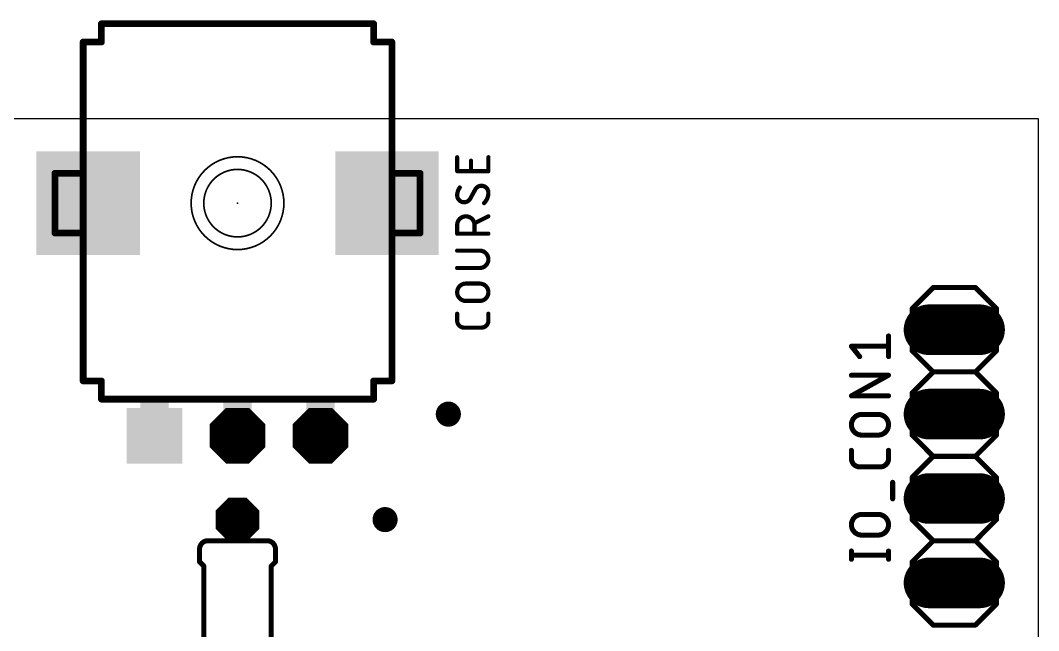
# Model space of a CAD drawing. Extents: x 0 to 48, y 0 to 102.
# Drawn here: x 17.59 to 48.26, y 83.65 to 102.02 of the extents above; entities that cross this region are included whole.
import ezdxf

# ---------------------------------------------------------------- set-up
doc = ezdxf.new("R2010")
doc.units = 0
for name, color, linetype in [('17', 110, 'CONTINUOUS'), ('18', 110, 'CONTINUOUS'), ('20', 31, 'CONTINUOUS'), ('21', 253, 'CONTINUOUS'), ('23', 53, 'CONTINUOUS'), ('25', 253, 'CONTINUOUS'), ('51', 253, 'CONTINUOUS')]:
    doc.layers.add(name, color=color, linetype=linetype)

# ---------------------------------------------------------------- blocks, each defined once
blk = doc.blocks.new('RECT')
blk.add_solid([(-0.5, -0.5), (0.5, -0.5), (-0.5, 0.5), (0.5, 0.5)])
blk = doc.blocks.new('SQUAREP')
blk.add_solid([(-0.5, -0.5), (0.5, -0.5), (-0.5, 0.5), (0.5, 0.5)])
blk = doc.blocks.new('OCTAGONP')
at = {"const_width": 0.5}
blk.add_lwpolyline([(-0.25, -0.1036), (-0.25, 0.1036), (-0.1036, 0.25), (0.1036, 0.25), (0.25, 0.1036), (0.25, -0.1036), (0.1036, -0.25), (-0.1036, -0.25), (-0.25, -0.1036), (-0.25, 0.1036)], dxfattribs=at)
blk = doc.blocks.new('LONGP100')
at = {"const_width": 1}
blk.add_lwpolyline([(-0.5, 0), (0.5, 0)], dxfattribs=at)
at = {"const_width": 0.5}
for points in [[(-0.5, 0.25, 1), (-0.5, -0.25)], [(0.5, -0.25, 1), (0.5, 0.25)]]:
    blk.add_lwpolyline(points, format="xyb", dxfattribs=at)
blk = doc.blocks.new('ROUNDV')
at = {"const_width": 0.5}
blk.add_lwpolyline([(0, -0.25, 1), (0, 0.25, 1), (0, -0.25)], format="xyb", dxfattribs=at)

msp = doc.modelspace()

# ---------------------------------------------------------------- linework, layer by layer
at = {"layer": '20'}
for p, q in [((48.26, 99.06), (0, 99.06)), ((48.26, 0), (48.26, 99.06))]:
    msp.add_line(p, q, dxfattribs=at)
at = {"layer": '21'}
for points, const_width in [([(20.03, 101.92), (28.23, 101.92)], 0.2032), ([(20.03, 101.92), (20.03, 101.37)], 0.2032), ([(28.23, 101.37), (28.23, 101.92)], 0.2032), ([(20.03, 101.37), (19.48, 101.37)], 0.2032), ([(19.48, 99.17), (19.48, 101.37)], 0.2032), ([(28.78, 101.37), (28.23, 101.37)], 0.2032), ([(28.78, 101.37), (28.78, 99.17)], 0.2032), ([(19.48, 91.17), (19.48, 94.37)], 0.2032), ([(28.78, 94.37), (28.78, 91.17)], 0.2032), ([(45.085, 93.98), (44.45, 93.345)], 0.1524), ([(46.355, 93.98), (45.085, 93.98)], 0.1524), ([(46.99, 93.345), (46.355, 93.98)], 0.1524), ([(44.45, 92.075), (44.45, 93.345)], 0.1524), ([(46.99, 93.345), (46.99, 92.075)], 0.1524), ([(45.085, 91.44), (44.45, 92.075)], 0.1524), ([(46.99, 92.075), (46.355, 91.44)], 0.1524), ([(44.45, 90.805), (45.085, 91.44)], 0.1524), ([(46.355, 91.44), (45.085, 91.44)], 0.1524), ([(46.355, 91.44), (46.99, 90.805)], 0.1524), ([(19.48, 91.17), (20.03, 91.17)], 0.2032), ([(20.03, 91.17), (20.03, 90.62)], 0.2032), ([(28.23, 91.17), (28.78, 91.17)], 0.2032), ([(28.23, 90.62), (28.23, 91.17)], 0.2032), ([(44.45, 89.535), (44.45, 90.805)], 0.1524), ([(46.99, 90.805), (46.99, 89.535)], 0.1524), ([(28.23, 90.62), (20.03, 90.62)], 0.2032), ([(45.085, 88.9), (44.45, 89.535)], 0.1524), ([(46.99, 89.535), (46.355, 88.9)], 0.1524), ([(44.45, 88.265), (45.085, 88.9)], 0.1524), ([(46.355, 88.9), (45.085, 88.9)], 0.1524), ([(46.355, 88.9), (46.99, 88.265)], 0.1524), ([(44.45, 86.995), (44.45, 88.265)], 0.1524), ([(46.99, 88.265), (46.99, 86.995)], 0.1524), ([(45.085, 86.36), (44.45, 86.995)], 0.1524), ([(46.99, 86.995), (46.355, 86.36)], 0.1524), ([(45.085, 86.36), (44.45, 85.725)], 0.1524), ([(46.355, 86.36), (45.085, 86.36)], 0.1524), ([(46.99, 85.725), (46.355, 86.36)], 0.1524), ([(22.987, 86.106), (22.987, 85.725)], 0.1524), ([(25.273, 86.106), (25.273, 85.725)], 0.1524), ([(23.114, 85.598), (22.987, 85.725)], 0.1524), ([(23.114, 80.772), (23.114, 85.598)], 0.1524), ([(25.146, 85.598), (25.273, 85.725)], 0.1524), ([(25.146, 80.772), (25.146, 85.598)], 0.1524), ([(44.45, 84.455), (44.45, 85.725)], 0.1524), ([(46.99, 85.725), (46.99, 84.455)], 0.1524), ([(45.085, 83.82), (44.45, 84.455)], 0.1524), ([(46.99, 84.455), (46.355, 83.82)], 0.1524), ([(46.355, 83.82), (45.085, 83.82)], 0.1524)]:
    msp.add_lwpolyline(points, dxfattribs=dict(at, const_width=const_width))
for points, const_width in [([(20.03, 101.9708, 1), (20.03, 101.8692)], 0.1016), ([(20.0808, 101.92, 1), (19.9792, 101.92)], 0.1016), ([(28.2808, 101.92, 1), (28.1792, 101.92)], 0.1016), ([(28.23, 101.8692, 1), (28.23, 101.9708)], 0.1016), ([(19.48, 101.4208, 1), (19.48, 101.3192)], 0.1016), ([(19.5308, 101.37, 1), (19.4292, 101.37)], 0.1016), ([(19.9792, 101.37, 1), (20.0808, 101.37)], 0.1016), ([(20.03, 101.3192, 1), (20.03, 101.4208)], 0.1016), ([(28.23, 101.4208, 1), (28.23, 101.3192)], 0.1016), ([(28.1792, 101.37, 1), (28.2808, 101.37)], 0.1016), ([(28.8308, 101.37, 1), (28.7292, 101.37)], 0.1016), ([(28.78, 101.3192, 1), (28.78, 101.4208)], 0.1016), ([(19.4292, 99.17, 1), (19.5308, 99.17)], 0.1016), ([(28.7292, 99.17, 1), (28.8308, 99.17)], 0.1016), ([(24.13, 95.123, 1), (24.13, 97.917, 1), (24.13, 95.123)], 0.0508), ([(24.13, 95.504, 1), (24.13, 97.536, 1), (24.13, 95.504)], 0.0508), ([(19.5308, 94.37, 1), (19.4292, 94.37)], 0.1016), ([(28.8308, 94.37, 1), (28.7292, 94.37)], 0.1016), ([(45.085, 94.0181, 1), (45.085, 93.9419)], 0.0762), ([(45.1119, 93.9531, 1), (45.0581, 94.0069)], 0.0762), ([(46.3819, 94.0069, 1), (46.3281, 93.9531)], 0.0762), ([(46.355, 93.9419, 1), (46.355, 94.0181)], 0.0762), ([(44.4881, 93.345, 1), (44.4119, 93.345)], 0.0762), ([(44.4231, 93.3719, 1), (44.4769, 93.3181)], 0.0762), ([(47.0281, 93.345, 1), (46.9519, 93.345)], 0.0762), ([(46.9631, 93.3181, 1), (47.0169, 93.3719)], 0.0762), ([(44.4119, 92.075, 1), (44.4881, 92.075)], 0.0762), ([(44.4769, 92.1019, 1), (44.4231, 92.0481)], 0.0762), ([(46.9519, 92.075, 1), (47.0281, 92.075)], 0.0762), ([(47.0169, 92.0481, 1), (46.9631, 92.1019)], 0.0762), ([(45.085, 91.4781, 1), (45.085, 91.4019)], 0.0762), ([(45.1119, 91.4131, 1), (45.0581, 91.4669)], 0.0762), ([(45.0581, 91.4131, 1), (45.1119, 91.4669)], 0.0762), ([(46.3819, 91.4669, 1), (46.3281, 91.4131)], 0.0762), ([(46.3281, 91.4669, 1), (46.3819, 91.4131)], 0.0762), ([(46.355, 91.4019, 1), (46.355, 91.4781)], 0.0762), ([(19.48, 91.2208, 1), (19.48, 91.1192)], 0.1016), ([(19.4292, 91.17, 1), (19.5308, 91.17)], 0.1016), ([(20.0808, 91.17, 1), (19.9792, 91.17)], 0.1016), ([(20.03, 91.1192, 1), (20.03, 91.2208)], 0.1016), ([(28.23, 91.2208, 1), (28.23, 91.1192)], 0.1016), ([(28.2808, 91.17, 1), (28.1792, 91.17)], 0.1016), ([(28.7292, 91.17, 1), (28.8308, 91.17)], 0.1016), ([(28.78, 91.1192, 1), (28.78, 91.2208)], 0.1016), ([(44.4881, 90.805, 1), (44.4119, 90.805)], 0.0762), ([(44.4231, 90.8319, 1), (44.4769, 90.7781)], 0.0762), ([(47.0281, 90.805, 1), (46.9519, 90.805)], 0.0762), ([(46.9631, 90.7781, 1), (47.0169, 90.8319)], 0.0762), ([(20.03, 90.6708, 1), (20.03, 90.5692)], 0.1016), ([(19.9792, 90.62, 1), (20.0808, 90.62)], 0.1016), ([(28.1792, 90.62, 1), (28.2808, 90.62)], 0.1016), ([(28.23, 90.5692, 1), (28.23, 90.6708)], 0.1016), ([(44.4119, 89.535, 1), (44.4881, 89.535)], 0.0762), ([(44.4769, 89.5619, 1), (44.4231, 89.5081)], 0.0762), ([(46.9519, 89.535, 1), (47.0281, 89.535)], 0.0762), ([(47.0169, 89.5081, 1), (46.9631, 89.5619)], 0.0762), ([(45.085, 88.9381, 1), (45.085, 88.8619)], 0.0762), ([(45.1119, 88.8731, 1), (45.0581, 88.9269)], 0.0762), ([(45.0581, 88.8731, 1), (45.1119, 88.9269)], 0.0762), ([(46.3819, 88.9269, 1), (46.3281, 88.8731)], 0.0762), ([(46.3281, 88.9269, 1), (46.3819, 88.8731)], 0.0762), ([(46.355, 88.8619, 1), (46.355, 88.9381)], 0.0762), ([(44.4881, 88.265, 1), (44.4119, 88.265)], 0.0762), ([(47.0281, 88.265, 1), (46.9519, 88.265)], 0.0762), ([(44.4231, 88.2919, 1), (44.4769, 88.2381)], 0.0762), ([(46.9631, 88.2381, 1), (47.0169, 88.2919)], 0.0762), ([(44.4119, 86.995, 1), (44.4881, 86.995)], 0.0762), ([(44.4769, 87.0219, 1), (44.4231, 86.9681)], 0.0762), ([(46.9519, 86.995, 1), (47.0281, 86.995)], 0.0762), ([(47.0169, 86.9681, 1), (46.9631, 87.0219)], 0.0762), ([(23.241, 86.36, 0.4142), (22.987, 86.106)], 0.1524), ([(23.241, 86.3219, 1), (23.241, 86.3981)], 0.0762), ([(25.273, 86.106, 0.4142), (25.019, 86.36)], 0.1524), ([(25.019, 86.3981, 1), (25.019, 86.3219)], 0.0762), ([(45.085, 86.3981, 1), (45.085, 86.3219)], 0.0762), ([(45.1119, 86.3331, 1), (45.0581, 86.3869)], 0.0762), ([(45.0581, 86.3331, 1), (45.1119, 86.3869)], 0.0762), ([(46.3819, 86.3869, 1), (46.3281, 86.3331)], 0.0762), ([(46.3281, 86.3869, 1), (46.3819, 86.3331)], 0.0762), ([(46.355, 86.3219, 1), (46.355, 86.3981)], 0.0762), ([(23.0251, 86.106, 1), (22.9489, 86.106)], 0.0762), ([(22.9489, 86.106, 1), (23.0251, 86.106)], 0.0762), ([(25.3111, 86.106, 1), (25.2349, 86.106)], 0.0762), ([(25.2349, 86.106, 1), (25.3111, 86.106)], 0.0762), ([(22.9489, 85.725, 1), (23.0251, 85.725)], 0.0762), ([(23.0139, 85.7519, 1), (22.9601, 85.6981)], 0.0762), ([(23.1521, 85.598, 1), (23.0759, 85.598)], 0.0762), ([(23.0871, 85.5711, 1), (23.1409, 85.6249)], 0.0762), ([(25.1841, 85.598, 1), (25.1079, 85.598)], 0.0762), ([(25.1191, 85.6249, 1), (25.1729, 85.5711)], 0.0762), ([(25.2349, 85.725, 1), (25.3111, 85.725)], 0.0762), ([(25.2999, 85.6981, 1), (25.2461, 85.7519)], 0.0762), ([(44.4881, 85.725, 1), (44.4119, 85.725)], 0.0762), ([(44.4231, 85.7519, 1), (44.4769, 85.6981)], 0.0762), ([(47.0281, 85.725, 1), (46.9519, 85.725)], 0.0762), ([(46.9631, 85.6981, 1), (47.0169, 85.7519)], 0.0762), ([(44.4119, 84.455, 1), (44.4881, 84.455)], 0.0762), ([(44.4769, 84.4819, 1), (44.4231, 84.4281)], 0.0762), ([(46.9519, 84.455, 1), (47.0281, 84.455)], 0.0762), ([(47.0169, 84.4281, 1), (46.9631, 84.4819)], 0.0762), ([(45.085, 83.8581, 1), (45.085, 83.7819)], 0.0762), ([(45.0581, 83.7931, 1), (45.1119, 83.8469)], 0.0762), ([(46.3281, 83.8469, 1), (46.3819, 83.7931)], 0.0762), ([(46.355, 83.7819, 1), (46.355, 83.8581)], 0.0762)]:
    msp.add_lwpolyline(points, format="xyb", dxfattribs=dict(at, const_width=const_width))
at = {"layer": '23'}
for p in [(24.13, 96.52), (45.72, 88.9)]:
    msp.add_point(p, dxfattribs=at)
at = {"layer": '25'}
for points, const_width in [([(30.7467, 97.4839), (30.7467, 97.9016)], 0.127), ([(31.1644, 97.4839), (31.1644, 97.7972)], 0.127), ([(31.6865, 97.9016), (31.6865, 97.4839)], 0.127), ([(31.6865, 97.4839), (30.7467, 97.4839)], 0.127), ([(31.2949, 96.9391), (31.1383, 96.652)], 0.127), ([(31.6865, 96.1231), (31.2688, 95.9143)], 0.127), ([(30.7467, 95.601), (30.7467, 95.8621)], 0.127), ([(31.2688, 95.8621), (31.2688, 95.601)], 0.127), ([(31.6865, 95.601), (30.7467, 95.601)], 0.127), ([(31.4254, 95.0913), (30.7467, 95.0913)], 0.127), ([(30.7467, 94.5692), (31.4254, 94.5692)], 0.127), ([(31.0078, 94.0992), (31.4254, 94.0992)], 0.127), ([(31.4254, 93.5771), (31.0078, 93.5771)], 0.127), ([(30.7467, 92.9823), (30.7467, 93.1912)], 0.127), ([(31.6865, 93.1912), (31.6865, 92.9823)], 0.127), ([(31.4777, 92.7735), (30.9555, 92.7735)], 0.127), ([(43.7388, 91.9014), (43.7388, 92.5223)], 0.1524), ([(42.8696, 91.9014), (42.6212, 92.2119)], 0.1524), ([(42.6212, 92.2119), (43.7388, 92.2119)], 0.1524), ([(42.6212, 90.7203), (43.7388, 91.3412)], 0.1524), ([(43.7388, 91.3412), (42.6212, 91.3412)], 0.1524), ([(43.7388, 90.7203), (42.6212, 90.7203)], 0.1524), ([(42.9316, 90.1601), (43.4284, 90.1601)], 0.1524), ([(43.4284, 89.5392), (42.9316, 89.5392)], 0.1524), ([(42.6212, 88.8309), (42.6212, 89.0793)], 0.1524), ([(43.7388, 89.0793), (43.7388, 88.8309)], 0.1524), ([(43.4904, 88.5826), (42.8696, 88.5826)], 0.1524), ([(43.863, 87.6201), (43.863, 88.1168)], 0.1524), ([(42.9316, 87.1502), (43.4284, 87.1502)], 0.1524), ([(43.4284, 86.5293), (42.9316, 86.5293)], 0.1524), ([(42.6212, 85.8012), (42.6212, 86.0496)], 0.1524), ([(42.6212, 85.9254), (43.7388, 85.9254)], 0.1524), ([(43.7388, 85.8012), (43.7388, 86.0496)], 0.1524)]:
    msp.add_lwpolyline(points, dxfattribs=dict(at, const_width=const_width))
for points, const_width in [([(30.7784, 97.9016, 1), (30.715, 97.9016)], 0.0635), ([(31.1961, 97.7972, 1), (31.1326, 97.7972)], 0.0635), ([(31.7183, 97.9016, 1), (31.6548, 97.9016)], 0.0635), ([(30.7467, 97.5157, 1), (30.7467, 97.4522)], 0.0635), ([(31.6865, 97.4522, 1), (31.6865, 97.5157)], 0.0635), ([(30.715, 97.4839, 1), (30.7784, 97.4839)], 0.0635), ([(31.1326, 97.4839, 1), (31.1961, 97.4839)], 0.0635), ([(31.6548, 97.4839, 1), (31.7183, 97.4839)], 0.0635), ([(30.825, 96.9913, 0.1623), (30.7467, 96.7564)], 0.127), ([(30.8504, 96.9723, 1), (30.7996, 97.0104)], 0.0635), ([(31.4777, 97.0435, 0.2656), (31.2949, 96.9391)], 0.127), ([(31.2676, 96.9552, 1), (31.3223, 96.923)], 0.0635), ([(31.3228, 96.9239, 1), (31.267, 96.9543)], 0.0635), ([(31.4777, 97.0753, 1), (31.4777, 97.0118)], 0.0635), ([(31.6865, 96.8347, 0.4142), (31.4777, 97.0435)], 0.127), ([(31.4777, 97.0118, 1), (31.4777, 97.0753)], 0.0635), ([(30.7467, 96.7564, 0.4142), (30.9555, 96.5475)], 0.127), ([(30.7784, 96.7564, 1), (30.715, 96.7564)], 0.0635), ([(30.715, 96.7564, 1), (30.7784, 96.7564)], 0.0635), ([(30.9555, 96.5475, 0.2656), (31.1383, 96.652)], 0.127), ([(31.1104, 96.6672, 1), (31.1662, 96.6368)], 0.0635), ([(31.1656, 96.6358, 1), (31.1109, 96.6681)], 0.0635), ([(31.556, 96.5214, 0.2), (31.6865, 96.8347)], 0.127), ([(31.7182, 96.8347, 1), (31.6548, 96.8347)], 0.0635), ([(31.6548, 96.8347, 1), (31.7183, 96.8347)], 0.0635), ([(30.9555, 96.5793, 1), (30.9555, 96.5158)], 0.0635), ([(30.9555, 96.5158, 1), (30.9555, 96.5793)], 0.0635), ([(31.5336, 96.544, 1), (31.5783, 96.4989)], 0.0635), ([(31.2688, 95.8621, 1), (30.7467, 95.8621)], 0.127), ([(31.7007, 96.0947, 1), (31.6723, 96.1515)], 0.0635), ([(30.7784, 95.8621, 1), (30.715, 95.8621)], 0.0635), ([(30.715, 95.8621, 1), (30.7784, 95.8621)], 0.0635), ([(31.2546, 95.9427, 1), (31.283, 95.8859)], 0.0635), ([(31.3006, 95.8621, 1), (31.2371, 95.8621)], 0.0635), ([(31.2371, 95.8621, 1), (31.3006, 95.8621)], 0.0635), ([(30.7467, 95.6328, 1), (30.7467, 95.5693)], 0.0635), ([(30.715, 95.601, 1), (30.7784, 95.601)], 0.0635), ([(31.2371, 95.601, 1), (31.3006, 95.601)], 0.0635), ([(31.6865, 95.5693, 1), (31.6865, 95.6328)], 0.0635), ([(30.7467, 95.1231, 1), (30.7467, 95.0596)], 0.0635), ([(31.4254, 94.5692, 1), (31.4254, 95.0913)], 0.127), ([(31.4254, 95.1231, 1), (31.4254, 95.0596)], 0.0635), ([(31.4254, 95.0596, 1), (31.4254, 95.1231)], 0.0635), ([(30.7467, 94.6009, 1), (30.7467, 94.5374)], 0.0635), ([(31.4254, 94.6009, 1), (31.4254, 94.5374)], 0.0635), ([(31.4254, 94.5374, 1), (31.4254, 94.6009)], 0.0635), ([(31.0078, 94.0992, 1), (31.0078, 93.5771)], 0.127), ([(31.0078, 94.1309, 1), (31.0078, 94.0674)], 0.0635), ([(31.0078, 94.0674, 1), (31.0078, 94.1309)], 0.0635), ([(31.4254, 93.5771, 1), (31.4254, 94.0992)], 0.127), ([(31.4254, 94.1309, 1), (31.4254, 94.0674)], 0.0635), ([(31.4254, 94.0674, 1), (31.4254, 94.1309)], 0.0635), ([(31.0078, 93.6088, 1), (31.0078, 93.5453)], 0.0635), ([(31.0078, 93.5453, 1), (31.0078, 93.6088)], 0.0635), ([(31.4254, 93.6088, 1), (31.4254, 93.5453)], 0.0635), ([(31.4254, 93.5453, 1), (31.4254, 93.6088)], 0.0635), ([(30.7784, 93.1912, 1), (30.715, 93.1912)], 0.0635), ([(31.7183, 93.1912, 1), (31.6548, 93.1912)], 0.0635), ([(30.7467, 92.9823, 0.4142), (30.9555, 92.7735)], 0.127), ([(30.7784, 92.9823, 1), (30.7149, 92.9823)], 0.0635), ([(30.715, 92.9823, 1), (30.7784, 92.9823)], 0.0635), ([(31.4777, 92.7735, 0.4142), (31.6865, 92.9823)], 0.127), ([(31.7183, 92.9823, 1), (31.6548, 92.9823)], 0.0635), ([(31.6548, 92.9823, 1), (31.7183, 92.9823)], 0.0635), ([(30.9555, 92.8053, 1), (30.9555, 92.7417)], 0.0635), ([(30.9555, 92.7417, 1), (30.9555, 92.8053)], 0.0635), ([(31.4777, 92.8053, 1), (31.4777, 92.7417)], 0.0635), ([(31.4777, 92.7417, 1), (31.4777, 92.8053)], 0.0635), ([(43.7769, 92.5223, 1), (43.7007, 92.5223)], 0.0762), ([(42.651, 92.2357, 1), (42.5914, 92.1881)], 0.0762), ([(42.6212, 92.25, 1), (42.6212, 92.1738)], 0.0762), ([(43.7388, 92.1738, 1), (43.7388, 92.25)], 0.0762), ([(42.8398, 91.8776, 1), (42.8993, 91.9252)], 0.0762), ([(43.7007, 91.9014, 1), (43.7769, 91.9014)], 0.0762), ([(42.6212, 91.3793, 1), (42.6212, 91.3031)], 0.0762), ([(43.7573, 91.3079, 1), (43.7203, 91.3745)], 0.0762), ([(43.7388, 91.3031, 1), (43.7388, 91.3793)], 0.0762), ([(42.6212, 90.7584, 1), (42.6212, 90.6822)], 0.0762), ([(42.6027, 90.7536, 1), (42.6397, 90.687)], 0.0762), ([(43.7388, 90.6822, 1), (43.7388, 90.7584)], 0.0762), ([(42.9316, 90.1601, 1), (42.9316, 89.5392)], 0.1524), ([(42.9316, 90.1982, 1), (42.9316, 90.122)], 0.0762), ([(42.9316, 90.122, 1), (42.9316, 90.1982)], 0.0762), ([(43.4284, 89.5392, 1), (43.4284, 90.1601)], 0.1524), ([(43.4284, 90.1982, 1), (43.4284, 90.122)], 0.0762), ([(43.4284, 90.122, 1), (43.4284, 90.1982)], 0.0762), ([(42.9316, 89.5773, 1), (42.9316, 89.5011)], 0.0762), ([(42.9316, 89.5011, 1), (42.9316, 89.5773)], 0.0762), ([(43.4284, 89.5773, 1), (43.4284, 89.5011)], 0.0762), ([(43.4284, 89.5011, 1), (43.4284, 89.5773)], 0.0762), ([(42.6593, 89.0793, 1), (42.5831, 89.0793)], 0.0762), ([(43.7769, 89.0793, 1), (43.7007, 89.0793)], 0.0762), ([(42.6212, 88.8309, 0.4142), (42.8696, 88.5826)], 0.1524), ([(42.6593, 88.8309, 1), (42.5831, 88.8309)], 0.0762), ([(42.5831, 88.8309, 1), (42.6593, 88.8309)], 0.0762), ([(42.8696, 88.6207, 1), (42.8696, 88.5445)], 0.0762), ([(42.8696, 88.5445, 1), (42.8696, 88.6207)], 0.0762), ([(43.4904, 88.5826, 0.4142), (43.7388, 88.8309)], 0.1524), ([(43.4904, 88.6207, 1), (43.4904, 88.5445)], 0.0762), ([(43.4904, 88.5445, 1), (43.4904, 88.6207)], 0.0762), ([(43.7769, 88.8309, 1), (43.7007, 88.8309)], 0.0762), ([(43.7007, 88.8309, 1), (43.7769, 88.8309)], 0.0762), ([(43.9011, 88.1168, 1), (43.8249, 88.1168)], 0.0762), ([(43.8249, 87.6201, 1), (43.9011, 87.6201)], 0.0762), ([(42.9316, 87.1502, 1), (42.9316, 86.5293)], 0.1524), ([(42.9316, 87.1883, 1), (42.9316, 87.1121)], 0.0762), ([(42.9316, 87.1121, 1), (42.9316, 87.1883)], 0.0762), ([(43.4284, 86.5293, 1), (43.4284, 87.1502)], 0.1524), ([(43.4284, 87.1883, 1), (43.4284, 87.1121)], 0.0762), ([(43.4284, 87.1121, 1), (43.4284, 87.1883)], 0.0762), ([(42.9316, 86.5674, 1), (42.9316, 86.4912)], 0.0762), ([(42.9316, 86.4912, 1), (42.9316, 86.5674)], 0.0762), ([(43.4284, 86.5674, 1), (43.4284, 86.4912)], 0.0762), ([(43.4284, 86.4912, 1), (43.4284, 86.5674)], 0.0762), ([(42.6593, 86.0496, 1), (42.5831, 86.0496)], 0.0762), ([(42.6212, 85.9635, 1), (42.6212, 85.8873)], 0.0762), ([(43.7769, 86.0496, 1), (43.7007, 86.0496)], 0.0762), ([(43.7388, 85.8873, 1), (43.7388, 85.9635)], 0.0762), ([(42.5831, 85.8012, 1), (42.6593, 85.8012)], 0.0762), ([(43.7007, 85.8012, 1), (43.7769, 85.8012)], 0.0762)]:
    msp.add_lwpolyline(points, format="xyb", dxfattribs=dict(at, const_width=const_width))
at = {"layer": '51'}
for points, const_width in [([(19.48, 91.17), (19.48, 101.37)], 0.2032), ([(28.78, 101.37), (28.78, 91.17)], 0.2032), ([(19.38, 97.42), (18.63, 97.42)], 0.2032), ([(18.63, 97.42), (18.63, 95.62)], 0.2032), ([(29.63, 97.42), (28.88, 97.42)], 0.2032), ([(29.63, 95.62), (29.63, 97.42)], 0.2032), ([(18.63, 95.62), (19.38, 95.62)], 0.2032), ([(28.88, 95.62), (29.63, 95.62)], 0.2032), ([(24.13, 86.995), (24.13, 86.614)], 0.6096), ([(23.241, 86.36), (25.019, 86.36)], 0.1524)]:
    msp.add_lwpolyline(points, dxfattribs=dict(at, const_width=const_width))
for points, const_width in [([(19.5308, 101.37, 1), (19.4292, 101.37)], 0.1016), ([(28.8308, 101.37, 1), (28.7292, 101.37)], 0.1016), ([(18.63, 97.4708, 1), (18.63, 97.3692)], 0.1016), ([(18.6808, 97.42, 1), (18.5792, 97.42)], 0.1016), ([(19.38, 97.3692, 1), (19.38, 97.4708)], 0.1016), ([(28.88, 97.4708, 1), (28.88, 97.3692)], 0.1016), ([(29.6808, 97.42, 1), (29.5792, 97.42)], 0.1016), ([(29.63, 97.3692, 1), (29.63, 97.4708)], 0.1016), ([(18.63, 95.6708, 1), (18.63, 95.5692)], 0.1016), ([(19.38, 95.5692, 1), (19.38, 95.6708)], 0.1016), ([(28.88, 95.6708, 1), (28.88, 95.5692)], 0.1016), ([(29.63, 95.5692, 1), (29.63, 95.6708)], 0.1016), ([(18.5792, 95.62, 1), (18.6808, 95.62)], 0.1016), ([(29.5792, 95.62, 1), (29.6808, 95.62)], 0.1016), ([(19.4292, 91.17, 1), (19.5308, 91.17)], 0.1016), ([(28.7292, 91.17, 1), (28.8308, 91.17)], 0.1016), ([(24.2824, 86.995, 1), (23.9776, 86.995)], 0.3048), ([(23.9776, 86.614, 1), (24.2824, 86.614)], 0.3048), ([(23.241, 86.3981, 1), (23.241, 86.3219)], 0.0762), ([(25.019, 86.3219, 1), (25.019, 86.3981)], 0.0762)]:
    msp.add_lwpolyline(points, format="xyb", dxfattribs=dict(at, const_width=const_width))

# ---------------------------------------------------------------- block references
at = {"layer": '17', "rotation": 270}
for name, p, xscale, yscale in [('SQUAREP', (19.63, 96.52), 3.116, 3.116), ('SQUAREP', (19.63, 96.52), 3.116, 3.116), ('SQUAREP', (28.63, 96.52), 3.116, 3.116), ('SQUAREP', (28.63, 96.52), 3.116, 3.116), ('SQUAREP', (21.63, 89.52), 1.6764, 1.6764), ('SQUAREP', (21.63, 89.52), 1.6764, 1.6764), ('OCTAGONP', (24.13, 89.52), 1.6764, 1.6764), ('OCTAGONP', (24.13, 89.52), 1.6764, 1.6764), ('OCTAGONP', (26.63, 89.52), 1.6764, 1.6764), ('OCTAGONP', (26.63, 89.52), 1.6764, 1.6764), ('OCTAGONP', (24.13, 86.995), 1.3208, 1.3208), ('OCTAGONP', (24.13, 86.995), 1.3208, 1.3208)]:
    msp.add_blockref(name, p, dxfattribs=dict(at, xscale=xscale, yscale=yscale))
at = {"layer": '17', "xscale": 1.524, "yscale": 1.524}
for p in [(45.72, 92.71), (45.72, 92.71), (45.72, 90.17), (45.72, 90.17), (45.72, 87.63), (45.72, 87.63), (45.72, 85.09), (45.72, 85.09)]:
    msp.add_blockref('LONGP100', p, dxfattribs=at)
at = {"layer": '18', "xscale": 0.7564, "yscale": 0.7564}
for p in [(30.48, 90.17), (30.48, 90.17), (28.575, 86.995), (28.575, 86.995)]:
    msp.add_blockref('ROUNDV', p, dxfattribs=at)
at = {"layer": '51', "rotation": 270}
for p, xscale, yscale in [((45.72, 92.71), 0.508, 0.508), ((45.72, 90.17), 0.508, 0.508), ((45.72, 87.63), 0.508, 0.508), ((24.13, 86.487), 0.254, 0.6096), ((45.72, 85.09), 0.508, 0.508)]:
    msp.add_blockref('RECT', p, dxfattribs=dict(at, xscale=xscale, yscale=yscale))
at = {"layer": '51', "xscale": 0.85, "yscale": 1.325}
for p in [(21.63, 89.8575), (24.13, 89.8575), (26.63, 89.8575)]:
    msp.add_blockref('RECT', p, dxfattribs=at)

doc.saveas('drawing.dxf')
